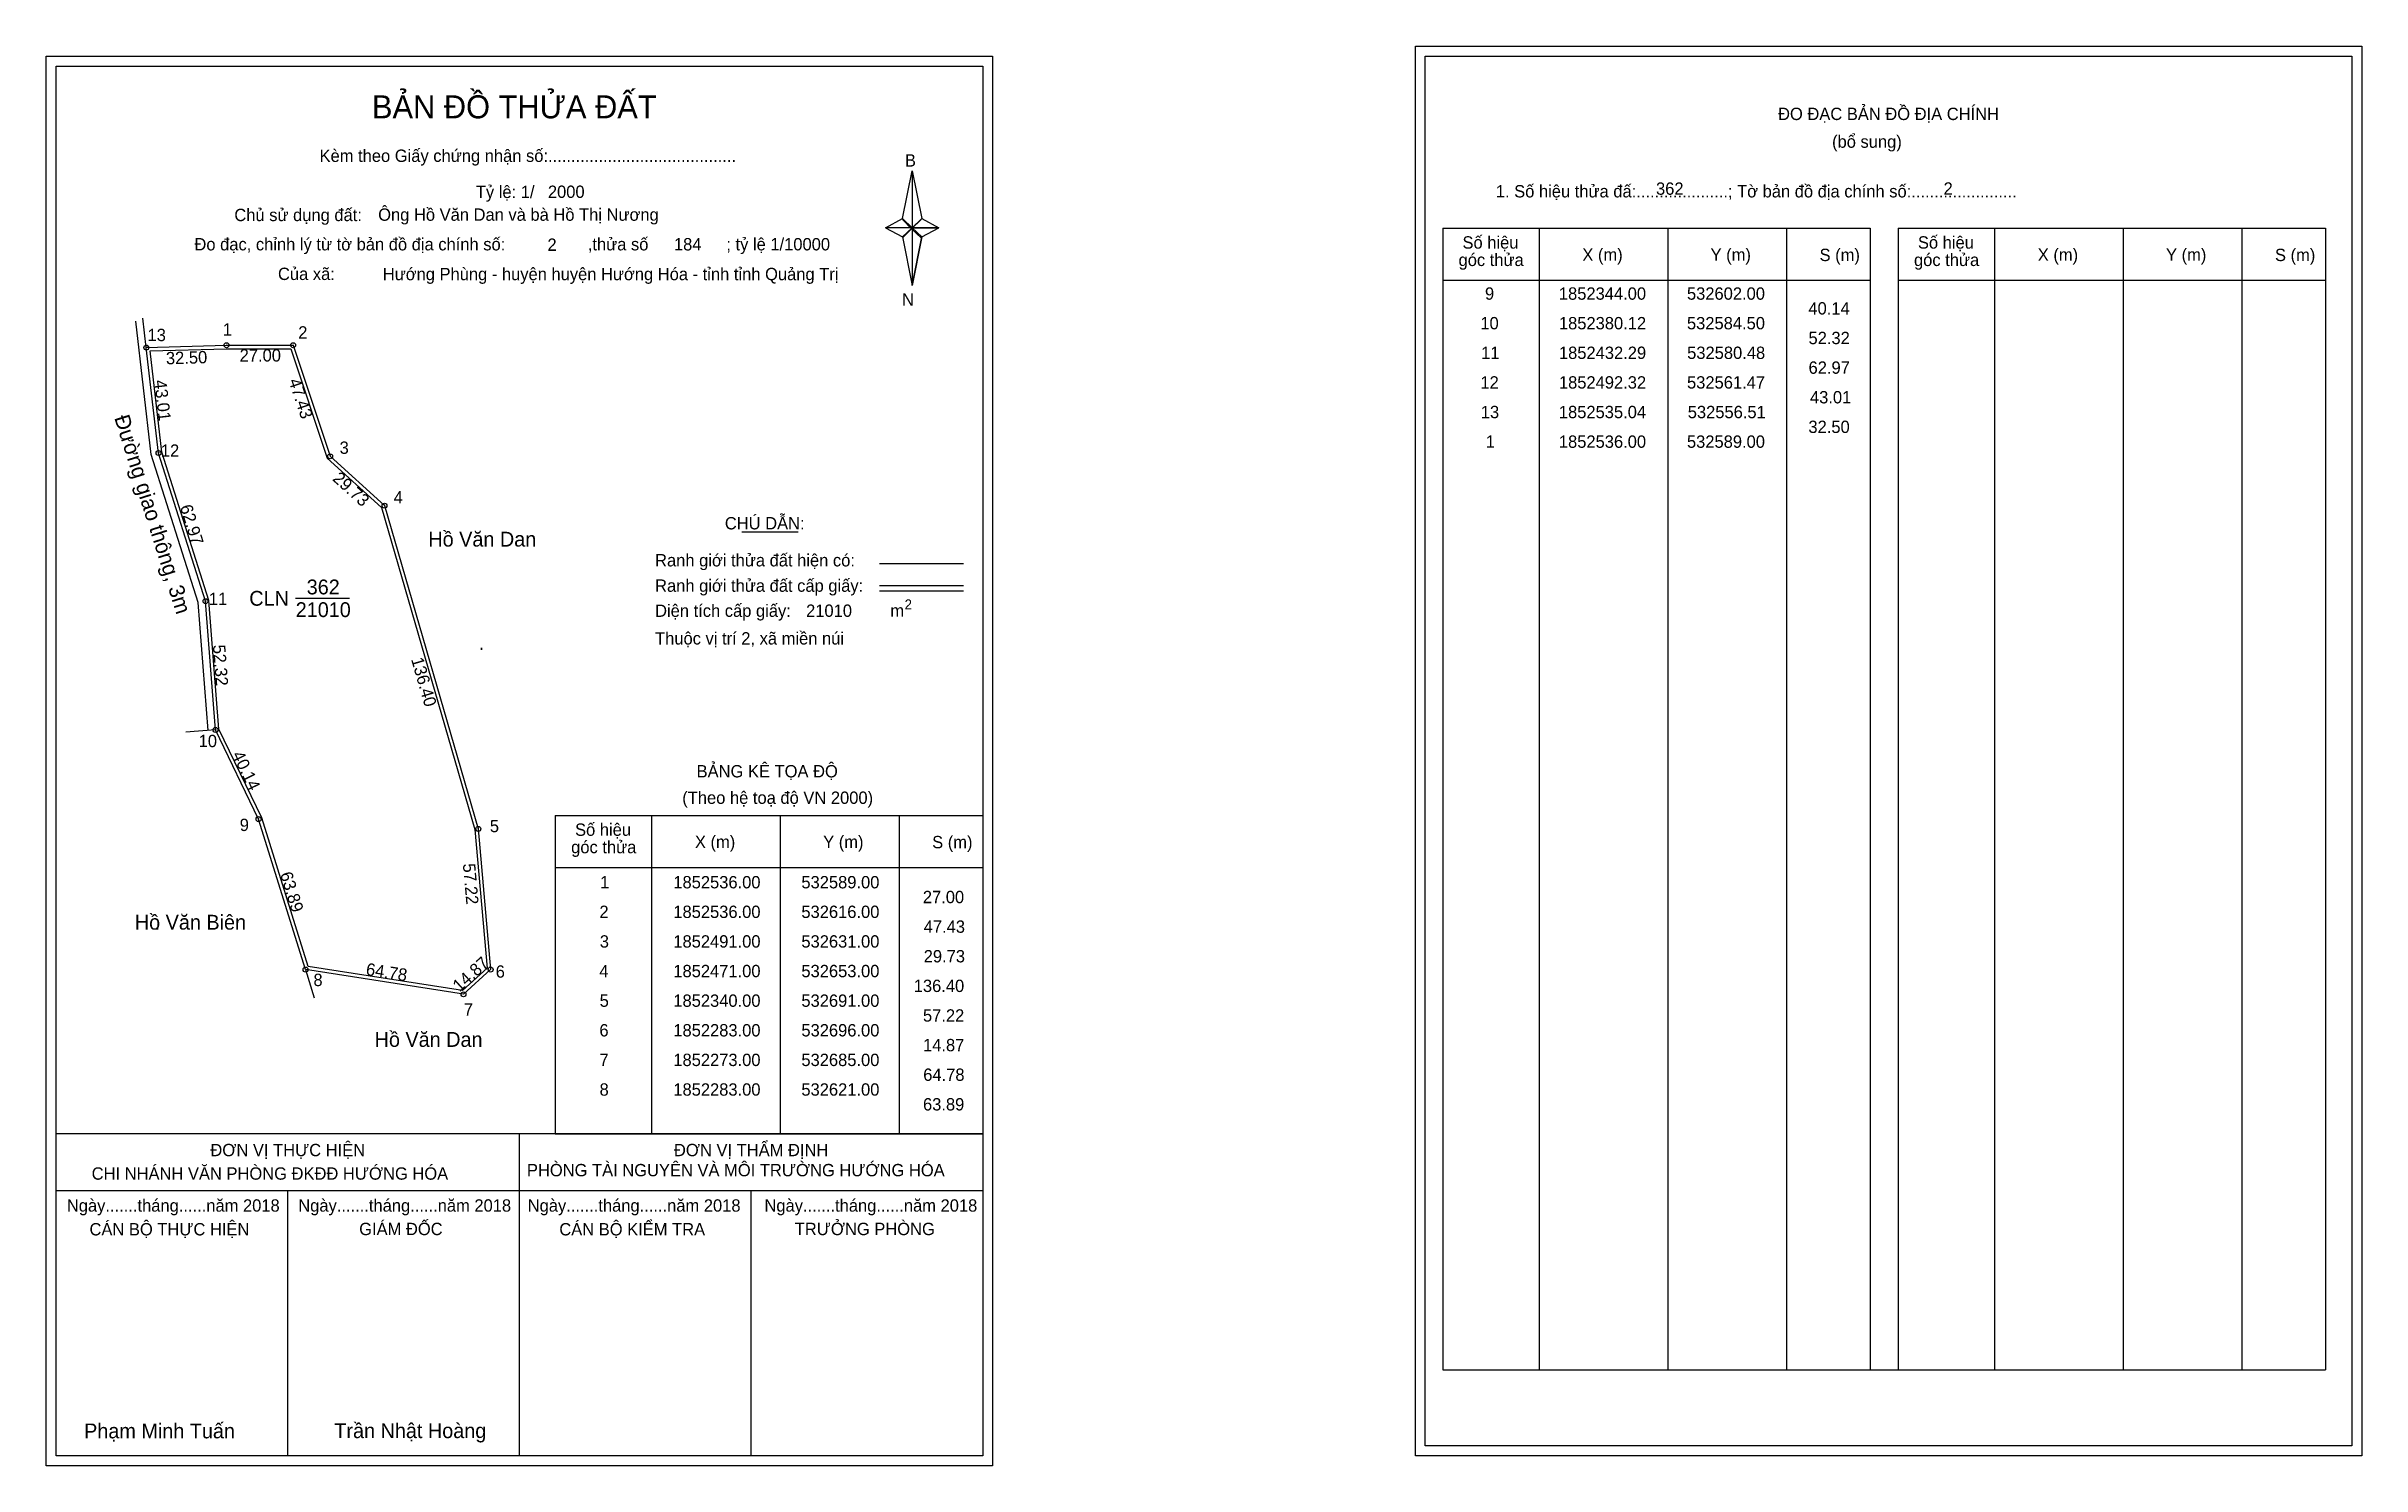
# Model space of a CAD drawing. Extents: x 532516 to 533454, y 1852082 to 1852657.
import ezdxf

# ---------------------------------------------------------------- set-up
doc = ezdxf.new("R2010")
doc.units = 0
for name, color, linetype in [('Level 1', 7, 'Continuous'), ('Level 10', 7, 'Continuous'), ('Level 11', 7, 'Continuous'), ('Level 13', 7, 'Continuous'), ('Level 27', 7, 'Continuous'), ('Level 3', 7, 'Continuous'), ('Level 36', 7, 'Continuous'), ('Level 49', 7, 'Continuous'), ('Level 53', 7, 'Continuous'), ('Level 55', 7, 'Continuous'), ('Level 6', 7, 'Continuous'), ('Level 60', 7, 'Continuous'), ('Level 63', 7, 'Continuous'), ('Level 9', 7, 'Continuous')]:
    doc.layers.add(name, color=color, linetype=linetype)

msp = doc.modelspace()

# ---------------------------------------------------------------- linework, layer by layer
at = {"layer": 'Level 1'}
for p, q in [((533074.64, 1852653.13), (533074.64, 1852653.13)), ((532519.99, 1852649.13), (532519.99, 1852649.13)), ((532862.84, 1852587.36), (532866.77, 1852606.64)), ((532866.77, 1852606.64), (532866.77, 1852583.6)), ((532866.77, 1852606.64), (532870.71, 1852587.36)), ((532855.95, 1852583.6), (532862.84, 1852587.36)), ((532862.84, 1852587.36), (532866.77, 1852583.6)), ((532866.48, 1852583.16), (532862.84, 1852586.93)), ((532870.41, 1852586.93), (532866.48, 1852583.16)), ((532866.48, 1852583.16), (532870.41, 1852586.93)), ((532870.71, 1852587.36), (532866.77, 1852583.6)), ((532866.77, 1852583.6), (532862.84, 1852579.92)), ((532866.48, 1852583.16), (532862.84, 1852579.48)), ((532862.84, 1852579.48), (532866.48, 1852583.16)), ((532862.84, 1852579.92), (532866.77, 1852560.2)), ((532870.41, 1852579.48), (532866.48, 1852583.16)), ((532866.77, 1852583.6), (532866.77, 1852560.2)), ((532866.77, 1852583.6), (532877.59, 1852583.6)), ((532866.77, 1852583.6), (532870.71, 1852579.92)), ((532870.71, 1852579.92), (532866.77, 1852560.2)), ((532870.71, 1852579.92), (532877.59, 1852583.6)), ((533081.71, 1852583.42), (533254.91, 1852583.42)), ((533120.89, 1852120.89), (533120.89, 1852583.42)), ((533173.03, 1852120.89), (533173.03, 1852583.42)), ((533220.98, 1852583.42), (533220.98, 1852120.89)), ((533254.91, 1852583.42), (533254.91, 1852120.89)), ((533266.22, 1852583.42), (533439.42, 1852583.42)), ((533305.4, 1852120.89), (533305.4, 1852583.42)), ((533357.54, 1852120.89), (533357.54, 1852583.42)), ((533405.49, 1852583.42), (533405.49, 1852120.89)), ((533439.42, 1852583.42), (533439.42, 1852120.89)), ((533081.71, 1852562.36), (533254.91, 1852562.36)), ((533266.22, 1852562.36), (533439.42, 1852562.36)), ((532797.77, 1852460.36), (532820.57, 1852460.36)), ((532853.5, 1852447.55), (532887.52, 1852447.55)), ((532853.5, 1852438.65), (532887.52, 1852438.65)), ((532853.5, 1852436.46), (532887.52, 1852436.46)), ((532722.18, 1852345.47), (532895.38, 1852345.47)), ((532761.36, 1852216.42), (532761.36, 1852345.47)), ((532813.5, 1852216.42), (532813.5, 1852345.47)), ((532861.45, 1852345.47), (532861.45, 1852216.42)), ((532722.18, 1852324.42), (532895.38, 1852324.42)), ((532733.65, 1852216.42), (532519.99, 1852216.42)), ((532895.38, 1852216.42), (532685.7, 1852216.42)), ((532707.69, 1852085.98), (532707.69, 1852216.42)), ((532722.18, 1852216.42), (532895.38, 1852216.42)), ((532895.39, 1852193.32), (532519.99, 1852193.32)), ((532613.84, 1852085.98), (532613.84, 1852193.32)), ((532801.54, 1852085.98), (532801.54, 1852193.32)), ((533081.71, 1852120.89), (533439.42, 1852120.89)), ((533450.04, 1852089.98), (533450.04, 1852089.98)), ((532895.38, 1852085.98), (532895.38, 1852085.98))]:
    msp.add_line(p, q, dxfattribs=at)
for points in [[(532862.84, 1852587.36), (532866.77, 1852606.64), (532866.77, 1852583.6)], [(532866.77, 1852583.6), (532870.71, 1852587.36), (532877.59, 1852583.6)], [(532855.95, 1852583.6), (532862.84, 1852579.92), (532866.77, 1852583.6)], [(532866.77, 1852583.6), (532866.77, 1852560.2), (532870.71, 1852579.92)]]:
    msp.add_lwpolyline(points, close=True, dxfattribs=at)
at = {"layer": 'Level 10'}
msp.add_lwpolyline([(532581.5, 1852379.88), (532577.52, 1852431.71), (532558.53, 1852491.68), (532552.23, 1852545.81)], dxfattribs=at)
for points in [[(532580.48, 1852432.29), (532561.47, 1852492.32), (532556.51, 1852535.04), (532589, 1852536), (532616, 1852536), (532631, 1852491), (532653, 1852471), (532691, 1852340), (532696, 1852283), (532685, 1852273), (532621, 1852283), (532602, 1852344), (532584.5, 1852380.12)], [(532581.86, 1852432.56), (532562.85, 1852492.61), (532558.08, 1852533.69), (532589.02, 1852534.6), (532614.99, 1852534.6), (532629.79, 1852490.21), (532651.77, 1852470.23), (532689.62, 1852339.74), (532694.54, 1852283.57), (532684.55, 1852274.49), (532622.08, 1852284.25), (532603.31, 1852344.52), (532585.88, 1852380.49)]]:
    msp.add_lwpolyline(points, close=True, dxfattribs=at)
at = {"layer": 'Level 11'}
for centre in [(532556.51, 1852535.04), (532589, 1852536), (532616, 1852536), (532561.47, 1852492.32), (532631, 1852491), (532653, 1852471), (532580.48, 1852432.29), (532580.48, 1852432.29), (532584.5, 1852380.12), (532602, 1852344), (532691, 1852340), (532621, 1852283), (532696, 1852283), (532685, 1852273)]:
    msp.add_circle(centre, 1, dxfattribs=at)
at = {"layer": 'Level 27'}
for p, q in [((532556.51, 1852535.04), (532555.12, 1852546.96)), ((532584.5, 1852380.12), (532572.54, 1852379.16)), ((532621, 1852283), (532624.57, 1852271.54))]:
    msp.add_line(p, q, dxfattribs=at)
at = {"layer": 'Level 3'}
for p, q in [((533081.71, 1852583.42), (533081.71, 1852120.89)), ((533266.22, 1852583.42), (533266.22, 1852120.89)), ((532722.18, 1852345.47), (532722.18, 1852216.42))]:
    msp.add_line(p, q, dxfattribs=at)
at = {"layer": 'Level 63'}
for points in [[(532515.99, 1852653.13), (532899.39, 1852653.13), (532899.39, 1852081.98), (532515.99, 1852081.98)], [(533070.64, 1852657.13), (533454.04, 1852657.13), (533454.04, 1852085.98), (533070.64, 1852085.98)], [(533074.64, 1852653.13), (533450.04, 1852653.13), (533450.04, 1852089.98), (533074.64, 1852089.98)], [(532519.99, 1852649.13), (532895.39, 1852649.13), (532895.39, 1852085.98), (532519.99, 1852085.98)]]:
    msp.add_lwpolyline(points, close=True, dxfattribs=at)
at = {"layer": 'Level 9'}
msp.add_line((532617.01, 1852433.45), (532638.89, 1852433.45), dxfattribs=at)

# ---------------------------------------------------------------- texts
at = {"layer": 'Level 1'}
for s, height, p in [('BẢN ĐỒ THỬA ĐẤT', 9.3313, (532647.92, 1852627.94)), ('ĐO ĐẠC BẢN ĐỒ ĐỊA CHÍNH', 5, (533217.59, 1852627.25)), ('Kèm theo Giấy chứng nhận số:.........................................', 5, (532626.69, 1852610.28)), ('B', 5, (532863.86, 1852608.4)), ('(bổ sung)', 5, (533239.47, 1852616.01)), ('1. Số hiệu thửa đấ:....................; Tờ bản đồ địa chính số:.......................', 5, (533103.25, 1852595.89)), ('Chủ sử dụng đất:', 5, (532592.17, 1852586.29)), ('Đo đạc, chỉnh lý từ tờ bản đồ địa chính số:                  ,thửa số                 ; tỷ lệ 1/10000', 5, (532576, 1852574.43)), ('Số hiệu', 5, (533089.74, 1852575.15)), ('X (m)', 5, (533138.3, 1852570.2)), ('Y (m)', 5, (533190.25, 1852570.2)), ('S (m)', 5, (533234.41, 1852570.1)), ('Số hiệu', 5, (533274.25, 1852575.15)), ('X (m)', 5, (533322.81, 1852570.2)), ('Y (m)', 5, (533374.77, 1852570.2)), ('S (m)', 5, (533418.92, 1852570.1)), ('Của xã:', 5, (532609.85, 1852562.43)), ('góc thửa', 5, (533088.15, 1852568.09)), ('góc thửa', 5, (533272.67, 1852568.09)), ('N', 5, (532862.66, 1852552.06)), ('CHÚ DẪN:', 5, (532790.89, 1852461.37)), ('Ranh giới thửa đất hiện có:', 5, (532762.63, 1852446.37)), ('Ranh giới thửa đất cấp giấy:', 5, (532762.63, 1852436.09)), ('Diện tích cấp giấy:', 5, (532762.63, 1852425.93)), ('m', 5, (532857.94, 1852425.97)), ('2', 4, (532863.73, 1852428.99)), ('Thuộc vị trí 2, xã miền núi', 5, (532762.63, 1852414.73)), ('BẢNG KÊ TỌA ĐỘ', 5, (532779.45, 1852360.88)), ('(Theo hệ toạ độ VN 2000)', 5, (532773.64, 1852350.16)), ('Số hiệu', 5, (532730.21, 1852337.21)), ('góc thửa', 5, (532728.63, 1852330.15)), ('X (m)', 5, (532778.77, 1852332.26)), ('Y (m)', 5, (532830.73, 1852332.26)), ('S (m)', 5, (532874.89, 1852332.16)), ('ĐƠN VỊ THỰC HIỆN', 5, (532582.46, 1852207.39)), ('ĐƠN VỊ THẨM ĐỊNH', 5, (532770.26, 1852207.39)), ('CHI NHÁNH VĂN PHÒNG ĐKĐĐ HƯỚNG HÓA', 5, (532534.37, 1852197.87)), ('PHÒNG TÀI NGUYÊN VÀ MÔI TRƯỜNG HƯỚNG HÓA', 5, (532710.71, 1852199.25)), ('Ngày.......tháng......năm 2018', 5, (532524.32, 1852184.92)), ('CÁN BỘ THỰC HIỆN', 5, (532533.49, 1852175.29)), ('Ngày.......tháng......năm 2018', 5, (532618.07, 1852184.92)), ('GIÁM ĐỐC', 5, (532642.75, 1852175.41)), ('Ngày.......tháng......năm 2018', 5, (532711.02, 1852184.92)), ('CÁN BỘ KIỂM TRA', 5, (532723.83, 1852175.29)), ('Ngày.......tháng......năm 2018', 5, (532806.94, 1852184.92)), ('TRƯỞNG PHÒNG', 5, (532819.21, 1852175.41)), ('Phạm Minh Tuấn', 6, (532531.31, 1852093.06)), ('Trần Nhật Hoàng', 6, (532632.69, 1852093.16))]:
    msp.add_text(s, height=height, dxfattribs=at).set_placement(p)
at = {"layer": 'Level 11'}
msp.add_text('Tỷ lệ: 1/', height=5, dxfattribs=at).set_placement((532690.01, 1852595.65))
at = {"layer": 'Level 13'}
for s, p in [('CLN', (532598.22, 1852430.45)), ('362', (532621.49, 1852435.05)), ('21010', (532617.03, 1852425.85))]:
    msp.add_text(s, height=6, dxfattribs=at).set_placement(p)
at = {"layer": 'Level 36'}
for p in [(532691.2, 1852412.53), (532559.84, 1852299.2)]:
    msp.add_text('.', height=6, dxfattribs=at).set_placement(p)
at = {"layer": 'Level 49'}
for s, height, rotation, p in [('32.50', 5, 1.69246, (532564.53, 1852528.23)), ('43.01', 5, 276.62267, (532559.67, 1852521.67)), ('47.43', 5, 288.43495, (532614.09, 1852521.6)), ('Đường giao thông, 3m', 6.25, 287.57169, (532543.45, 1852506.65)), ('29.73', 5, 317.72631, (532631.64, 1852481.5)), ('62.97', 5, 287.57169, (532570.04, 1852470.55)), ('52.32', 5, 274.40626, (532583.46, 1852414.46)), ('136.40', 5, 286.17619, (532663.74, 1852408.73)), ('40.14', 5, 295.85001, (532591.12, 1852370.12)), ('63.89', 5, 287.30053, (532610.6, 1852321.76)), ('57.22', 5, 275.01311, (532684.74, 1852325.84)), ('64.78', 5, 351.11934, (532645.25, 1852280.83)), ('14.87', 5, 42.27369, (532683.4, 1852273.71))]:
    msp.add_text(s, height=height, rotation=rotation, dxfattribs=at).set_placement(p)
msp.add_text('27.00', height=5, dxfattribs=at).set_placement((532594.32, 1852529.4))
at = {"layer": 'Level 53'}
for s, p in [('9', (533098.85, 1852554.44)), ('1852344.00', (533128.79, 1852554.44)), ('532602.00', (533180.68, 1852554.44)), ('10', (533096.98, 1852542.44)), ('1852380.12', (533128.81, 1852542.44)), ('532584.50', (533180.68, 1852542.44)), ('40.14', (533229.88, 1852548.44)), ('52.32', (533229.93, 1852536.44)), ('11', (533097.3, 1852530.44)), ('1852432.29', (533128.82, 1852530.44)), ('532580.48', (533180.76, 1852530.44)), ('62.97', (533229.95, 1852524.44)), ('12', (533097, 1852518.44)), ('1852492.32', (533128.81, 1852518.44)), ('532561.47', (533180.71, 1852518.44)), ('13', (533097.16, 1852506.44)), ('1852535.04', (533128.79, 1852506.44)), ('532556.51', (533181, 1852506.44)), ('43.01', (533230.53, 1852512.44)), ('32.50', (533229.89, 1852500.44)), ('1', (533099.15, 1852494.44)), ('1852536.00', (533128.79, 1852494.44)), ('532589.00', (533180.68, 1852494.44)), ('1', (532740.38, 1852315.92)), ('1852536.00', (532770.02, 1852315.92)), ('532589.00', (532821.9, 1852315.92)), ('27.00', (532871.11, 1852309.92)), ('2', (532740.08, 1852303.92)), ('1852536.00', (532770.02, 1852303.92)), ('532616.00', (532821.9, 1852303.92)), ('3', (532740.23, 1852291.92)), ('1852491.00', (532770.02, 1852291.92)), ('532631.00', (532821.9, 1852291.92)), ('47.43', (532871.46, 1852297.92)), ('4', (532740.05, 1852279.92)), ('1852471.00', (532770.02, 1852279.92)), ('532653.00', (532821.9, 1852279.92)), ('29.73', (532871.46, 1852285.92)), ('136.40', (532867.42, 1852273.92)), ('5', (532740.17, 1852267.92)), ('1852340.00', (532770.02, 1852267.92)), ('532691.00', (532821.9, 1852267.92)), ('57.22', (532871.16, 1852261.92)), ('6', (532740.07, 1852255.92)), ('1852283.00', (532770.02, 1852255.92)), ('532696.00', (532821.9, 1852255.92)), ('7', (532740.09, 1852243.92)), ('1852273.00', (532770.02, 1852243.92)), ('532685.00', (532821.9, 1852243.92)), ('14.87', (532871.18, 1852249.92)), ('64.78', (532871.27, 1852237.92)), ('8', (532740.14, 1852231.92)), ('1852283.00', (532770.02, 1852231.92)), ('532621.00', (532821.9, 1852231.92)), ('63.89', (532871.17, 1852225.92))]:
    msp.add_text(s, height=5, dxfattribs=at).set_placement(p)
at = {"layer": 'Level 55'}
for s, height, p in [('13', 0.8, (532555.97, 1852535.04)), ('0', 0.22, (532556.43, 1852534.82)), ('0', 0.22, (532556.43, 1852534.82)), ('0', 0.22, (532556.43, 1852534.82)), ('0', 0.22, (532556.43, 1852534.82)), ('1', 0.8, (532588.78, 1852536)), ('0', 0.22, (532588.92, 1852535.78)), ('0', 0.22, (532588.92, 1852535.78)), ('2', 0.8, (532615.73, 1852536)), ('0', 0.22, (532615.92, 1852535.78)), ('0', 0.22, (532615.92, 1852535.78)), ('12', 0.8, (532560.9, 1852492.32)), ('0', 0.22, (532561.39, 1852492.1)), ('0', 0.22, (532561.39, 1852492.1)), ('3', 0.8, (532630.75, 1852491)), ('0', 0.22, (532630.92, 1852490.78)), ('0', 0.22, (532630.92, 1852490.78)), ('4', 0.8, (532652.72, 1852471)), ('0', 0.22, (532652.92, 1852470.78)), ('0', 0.22, (532652.92, 1852470.78)), ('11', 0.8, (532579.96, 1852432.29)), ('0', 0.22, (532580.4, 1852432.07)), ('0', 0.22, (532580.4, 1852432.07)), ('10', 0.8, (532583.93, 1852380.12)), ('0', 0.22, (532584.42, 1852379.9)), ('0', 0.22, (532584.42, 1852379.9)), ('0', 0.22, (532584.42, 1852379.9)), ('9', 0.8, (532601.73, 1852344)), ('0', 0.22, (532601.92, 1852343.78)), ('5', 0.8, (532690.74, 1852340)), ('0', 0.22, (532690.92, 1852339.78)), ('0', 0.22, (532690.92, 1852339.78)), ('6', 0.8, (532695.73, 1852283)), ('0', 0.22, (532695.92, 1852282.78)), ('0', 0.22, (532695.92, 1852282.78)), ('7', 0.8, (532684.73, 1852273)), ('0', 0.22, (532684.92, 1852272.78)), ('0', 0.22, (532684.92, 1852272.78))]:
    msp.add_text(s, height=height, dxfattribs=at).set_placement(p)
at = {"layer": 'Level 6'}
for s, p in [('2000', (532719.2, 1852595.69)), ('362', (533168.15, 1852596.97)), ('2', (533284.64, 1852597.01)), ('Ông Hồ Văn Dan và bà Hồ Thị Nương', (532650.44, 1852586.43)), ('2', (532719.04, 1852574.25)), ('184', (532770.27, 1852574.41)), (' Hướng Phùng - huyện huyện Hướng Hóa - tỉnh tỉnh Quảng Trị', (532650.46, 1852562.35)), ('21010', (532823.81, 1852425.94))]:
    msp.add_text(s, height=5, dxfattribs=at).set_placement(p)
at = {"layer": 'Level 60'}
for s, p in [('Hồ Văn Dan', (532670.77, 1852454.42)), ('Hồ Văn Biên', (532551.86, 1852299.2)), ('Hồ Văn Dan', (532649.01, 1852251.7))]:
    msp.add_text(s, height=6, dxfattribs=at).set_placement(p)
at = {"layer": 'Level 9'}
for s, p in [('13', (532557, 1852537.66)), ('1', (532587.51, 1852539.9)), ('2', (532618.05, 1852538.69)), ('12', (532562.4, 1852490.81)), ('3', (532634.82, 1852491.99)), ('4', (532656.71, 1852471.89)), ('11', (532581.84, 1852430.73)), ('10', (532577.71, 1852373.14)), ('9', (532594.36, 1852339.15)), ('5', (532695.69, 1852338.68)), ('6', (532698.05, 1852279.73)), ('8', (532624.21, 1852276.32)), ('7', (532685.16, 1852264.37))]:
    msp.add_text(s, height=5, dxfattribs=at).set_placement(p)

doc.saveas('drawing.dxf')
